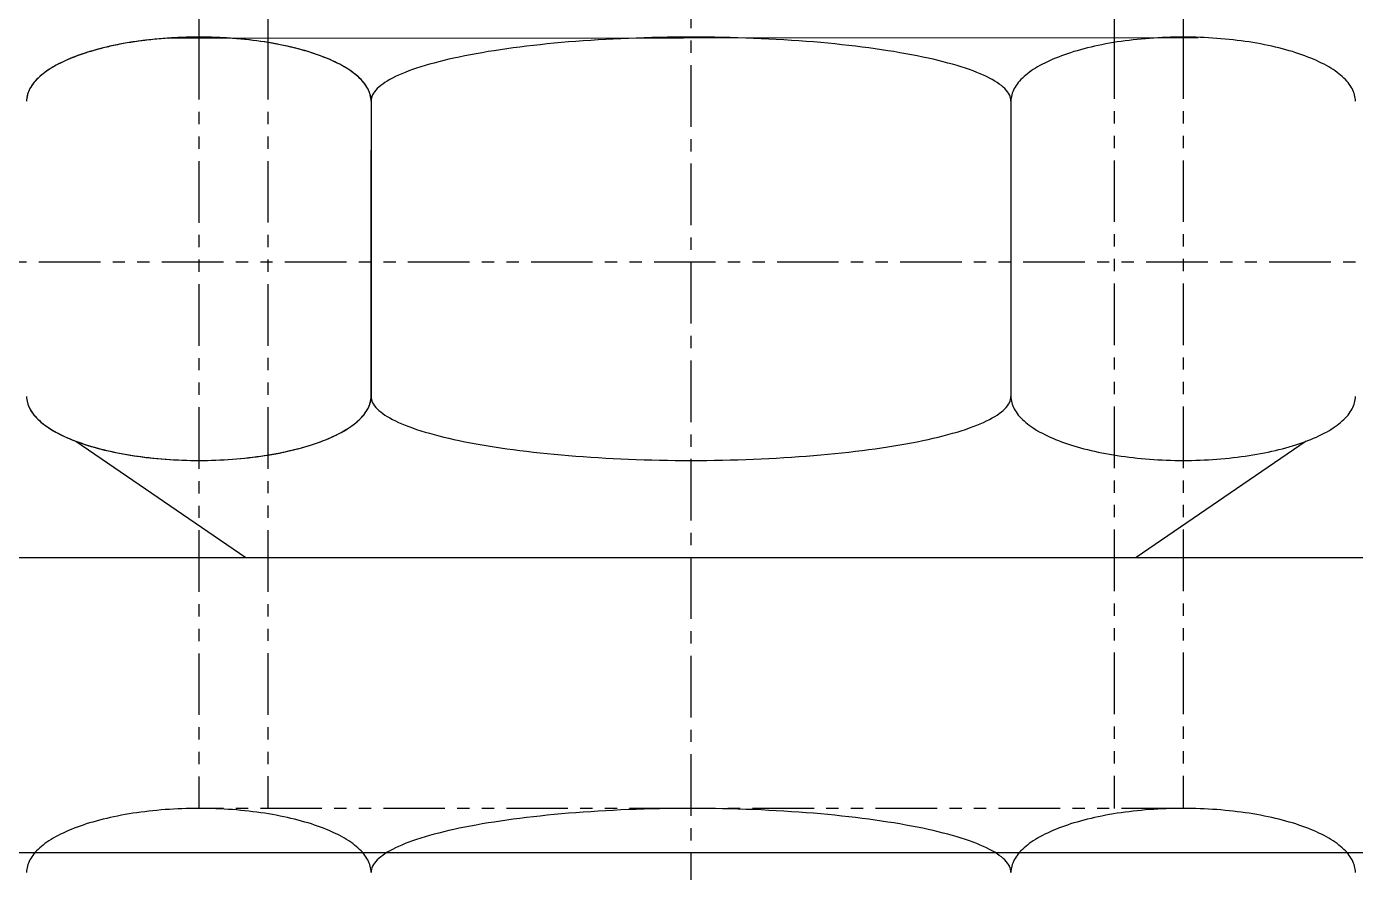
# Model space of a CAD drawing. Extents: x 1 to 232, y 0 to 329.
# Drawn here: x 93.42 to 120.42, y 37.82 to 55.01 of the extents above; entities that cross this region are included whole.
import ezdxf

# ---------------------------------------------------------------- set-up
doc = ezdxf.new("R2010")
doc.units = 0
doc.linetypes.add('CENTER', pattern=[2, 1.25, -0.25, 0.25, -0.25])
doc.linetypes.add('PHANTOM', pattern=[2.5, 1.25, -0.25, 0.25, -0.25, 0.25, -0.25])
doc.layers.get('0').update_dxf_attribs({"linetype": 'CONTINUOUS'})
doc.layers.add('CENTER', color=1, linetype='CENTER')

msp = doc.modelspace()

# ---------------------------------------------------------------- linework, layer by layer
at = {"color": 7, "linetype": 'CONTINUOUS'}
for p, q in [((96.917, 71.622), (96.917, 54.773)), ((116.917, 71.622), (116.917, 54.787)), ((96.31, 54.773), (117.223, 54.788)), ((100.417, 53.493), (100.417, 51.993)), ((113.417, 53.493), (113.417, 47.493)), ((100.417, 52.493), (100.417, 47.493)), ((100.417, 47.493), (100.417, 52.493)), ((113.417, 52.493), (113.417, 47.493)), ((94.417, 46.583), (97.875, 44.222)), ((119.417, 46.583), (115.96, 44.222)), ((76.917, 44.222), (136.917, 44.222)), ((76.917, 44.222), (136.917, 44.222)), ((136.917, 38.222), (76.917, 38.222)), ((136.917, 38.222), (76.917, 38.222)), ((136.917, 38.222), (76.917, 38.222))]:
    msp.add_line(p, q, dxfattribs=at)
at = {"color": 3, "linetype": 'CONTINUOUS'}
for p, q in [((98.317, 71.622), (98.317, 54.774)), ((115.517, 71.622), (115.517, 54.787))]:
    msp.add_line(p, q, dxfattribs=at)
at = {"color": 3, "linetype": 'PHANTOM'}
for p, q in [((96.917, 54.773), (96.917, 39.122)), ((98.317, 54.774), (98.317, 39.122)), ((115.517, 54.787), (115.517, 39.122)), ((116.917, 54.787), (116.917, 39.122)), ((134.917, 50.222), (78.917, 50.222)), ((116.917, 39.122), (96.917, 39.122))]:
    msp.add_line(p, q, dxfattribs=at)
at = {"color": 7, "linetype": 'CONTINUOUS'}
for points in [[(100.417, 53.493, 0), (100.416, 53.525, 0), (100.413, 53.556, 0), (100.408, 53.588, 0), (100.401, 53.62, 0), (100.391, 53.652, 0), (100.38, 53.683, 0), (100.366, 53.715, 0), (100.35, 53.746, 0), (100.332, 53.778, 0), (100.313, 53.809, 0), (100.291, 53.839, 0), (100.267, 53.87, 0), (100.241, 53.9, 0), (100.213, 53.931, 0), (100.183, 53.961, 0), (100.151, 53.99, 0), (100.117, 54.02, 0), (100.081, 54.048, 0), (100.044, 54.077, 0), (100.004, 54.105, 0), (99.963, 54.133, 0), (99.92, 54.161, 0), (99.874, 54.188, 0), (99.828, 54.215, 0), (99.779, 54.241, 0), (99.729, 54.267, 0), (99.677, 54.292, 0), (99.623, 54.317, 0), (99.568, 54.342, 0), (99.511, 54.366, 0), (99.452, 54.389, 0), (99.392, 54.412, 0), (99.331, 54.434, 0), (99.268, 54.456, 0), (99.204, 54.477, 0), (99.138, 54.498, 0), (99.071, 54.517, 0), (99.002, 54.537, 0), (98.933, 54.556, 0), (98.862, 54.574, 0), (98.79, 54.591, 0), (98.717, 54.608, 0), (98.643, 54.624, 0), (98.567, 54.639, 0), (98.491, 54.654, 0), (98.414, 54.668, 0), (98.336, 54.681, 0), (98.257, 54.694, 0), (98.177, 54.706, 0), (98.097, 54.717, 0), (98.015, 54.727, 0), (97.933, 54.737, 0), (97.851, 54.746, 0), (97.768, 54.754, 0), (97.684, 54.761, 0), (97.6, 54.768, 0), (97.516, 54.773, 0), (97.431, 54.779, 0), (97.346, 54.783, 0), (97.26, 54.786, 0), (97.175, 54.789, 0), (97.089, 54.791, 0), (97.003, 54.792, 0), (96.918, 54.793, 0), (96.832, 54.792, 0), (96.746, 54.791, 0), (96.66, 54.789, 0), (96.574, 54.786, 0), (96.489, 54.783, 0), (96.404, 54.779, 0), (96.319, 54.773, 0), (96.235, 54.768, 0), (96.151, 54.761, 0), (96.067, 54.754, 0), (95.984, 54.746, 0), (95.901, 54.737, 0), (95.82, 54.727, 0), (95.738, 54.717, 0), (95.658, 54.706, 0), (95.578, 54.694, 0), (95.499, 54.681, 0), (95.421, 54.668, 0), (95.344, 54.654, 0), (95.268, 54.639, 0), (95.192, 54.624, 0), (95.118, 54.608, 0), (95.045, 54.591, 0), (94.973, 54.574, 0), (94.902, 54.556, 0), (94.832, 54.537, 0), (94.764, 54.517, 0), (94.697, 54.498, 0), (94.631, 54.477, 0), (94.567, 54.456, 0), (94.504, 54.434, 0), (94.443, 54.412, 0), (94.383, 54.389, 0), (94.324, 54.366, 0), (94.267, 54.342, 0), (94.212, 54.317, 0), (94.158, 54.292, 0), (94.106, 54.267, 0), (94.056, 54.241, 0), (94.007, 54.215, 0), (93.96, 54.188, 0), (93.915, 54.161, 0), (93.872, 54.133, 0), (93.831, 54.105, 0), (93.791, 54.077, 0), (93.754, 54.048, 0), (93.718, 54.02, 0), (93.684, 53.99, 0), (93.652, 53.961, 0), (93.622, 53.931, 0), (93.594, 53.9, 0), (93.568, 53.87, 0), (93.544, 53.839, 0), (93.522, 53.809, 0), (93.502, 53.778, 0), (93.485, 53.746, 0), (93.469, 53.715, 0), (93.455, 53.683, 0), (93.444, 53.652, 0), (93.434, 53.62, 0), (93.427, 53.588, 0), (93.422, 53.556, 0), (93.418, 53.525, 0), (93.418, 53.493, 0)], [(96.918, 54.793, 0), (96.874, 54.793, 0), (96.832, 54.792, 0), (96.789, 54.792, 0), (96.746, 54.791, 0), (96.703, 54.79, 0), (96.66, 54.789, 0), (96.617, 54.788, 0), (96.574, 54.786, 0), (96.532, 54.785, 0), (96.489, 54.783, 0), (96.446, 54.781, 0), (96.404, 54.779, 0), (96.362, 54.776, 0), (96.319, 54.773, 0), (96.277, 54.771, 0), (96.235, 54.768, 0), (96.193, 54.764, 0), (96.151, 54.761, 0), (96.109, 54.758, 0), (96.067, 54.754, 0), (96.025, 54.75, 0), (95.984, 54.746, 0), (95.943, 54.741, 0), (95.901, 54.737, 0), (95.86, 54.732, 0), (95.82, 54.727, 0), (95.779, 54.722, 0), (95.738, 54.717, 0), (95.698, 54.711, 0), (95.658, 54.706, 0), (95.618, 54.7, 0), (95.578, 54.694, 0), (95.539, 54.688, 0), (95.499, 54.681, 0), (95.46, 54.675, 0), (95.421, 54.668, 0), (95.382, 54.661, 0), (95.344, 54.654, 0), (95.306, 54.647, 0), (95.268, 54.639, 0), (95.23, 54.632, 0), (95.192, 54.624, 0), (95.155, 54.616, 0), (95.118, 54.608, 0), (95.081, 54.599, 0), (95.045, 54.591, 0), (95.009, 54.582, 0), (94.973, 54.574, 0), (94.937, 54.565, 0), (94.902, 54.556, 0), (94.867, 54.546, 0), (94.832, 54.537, 0), (94.798, 54.527, 0), (94.764, 54.517, 0), (94.731, 54.508, 0), (94.697, 54.498, 0), (94.664, 54.487, 0), (94.631, 54.477, 0), (94.599, 54.467, 0), (94.567, 54.456, 0), (94.535, 54.445, 0), (94.504, 54.434, 0), (94.473, 54.423, 0), (94.443, 54.412, 0), (94.412, 54.401, 0), (94.383, 54.389, 0), (94.353, 54.377, 0), (94.324, 54.366, 0), (94.296, 54.354, 0), (94.267, 54.342, 0), (94.239, 54.33, 0), (94.212, 54.317, 0), (94.185, 54.305, 0), (94.158, 54.292, 0), (94.132, 54.28, 0), (94.106, 54.267, 0), (94.081, 54.254, 0), (94.056, 54.241, 0), (94.031, 54.228, 0), (94.007, 54.215, 0), (93.984, 54.202, 0), (93.96, 54.188, 0), (93.938, 54.175, 0), (93.915, 54.161, 0), (93.894, 54.147, 0), (93.872, 54.133, 0), (93.851, 54.12, 0), (93.831, 54.105, 0), (93.811, 54.091, 0), (93.791, 54.077, 0), (93.772, 54.063, 0), (93.754, 54.048, 0), (93.735, 54.034, 0), (93.718, 54.02, 0), (93.701, 54.005, 0), (93.684, 53.99, 0), (93.668, 53.975, 0), (93.652, 53.961, 0), (93.637, 53.946, 0), (93.622, 53.931, 0), (93.608, 53.916, 0), (93.594, 53.9, 0), (93.581, 53.885, 0), (93.568, 53.87, 0), (93.556, 53.855, 0), (93.544, 53.839, 0), (93.533, 53.824, 0), (93.522, 53.809, 0), (93.512, 53.793, 0), (93.502, 53.778, 0), (93.493, 53.762, 0), (93.485, 53.746, 0), (93.477, 53.731, 0), (93.469, 53.715, 0), (93.462, 53.699, 0), (93.455, 53.683, 0), (93.449, 53.668, 0), (93.444, 53.652, 0), (93.439, 53.636, 0), (93.434, 53.62, 0), (93.43, 53.604, 0), (93.427, 53.588, 0), (93.424, 53.572, 0), (93.422, 53.556, 0), (93.42, 53.541, 0), (93.418, 53.525, 0), (93.418, 53.509, 0), (93.418, 53.493, 0)], [(100.417, 53.493, 0), (100.417, 53.522, 0), (100.414, 53.552, 0), (100.409, 53.581, 0), (100.403, 53.611, 0), (100.395, 53.64, 0), (100.385, 53.669, 0), (100.373, 53.699, 0), (100.36, 53.728, 0), (100.345, 53.757, 0), (100.327, 53.785, 0), (100.309, 53.814, 0), (100.288, 53.843, 0), (100.266, 53.871, 0), (100.242, 53.899, 0), (100.216, 53.927, 0), (100.189, 53.955, 0), (100.16, 53.983, 0), (100.129, 54.01, 0), (100.096, 54.037, 0), (100.062, 54.063, 0), (100.026, 54.09, 0), (99.989, 54.116, 0), (99.95, 54.142, 0), (99.91, 54.167, 0), (99.868, 54.192, 0), (99.824, 54.217, 0), (99.779, 54.241, 0), (99.733, 54.265, 0), (99.685, 54.289, 0), (99.635, 54.312, 0), (99.584, 54.335, 0), (99.532, 54.357, 0), (99.479, 54.379, 0), (99.424, 54.4, 0), (99.368, 54.421, 0), (99.31, 54.441, 0), (99.251, 54.461, 0), (99.192, 54.481, 0), (99.131, 54.5, 0), (99.068, 54.518, 0), (99.005, 54.536, 0), (98.941, 54.553, 0), (98.875, 54.57, 0), (98.809, 54.587, 0), (98.742, 54.602, 0), (98.673, 54.617, 0), (98.604, 54.632, 0), (98.534, 54.646, 0), (98.463, 54.659, 0), (98.391, 54.672, 0), (98.319, 54.684, 0), (98.245, 54.696, 0), (98.171, 54.706, 0), (98.097, 54.717, 0), (98.022, 54.726, 0), (97.946, 54.735, 0), (97.87, 54.744, 0), (97.793, 54.751, 0), (97.716, 54.758, 0), (97.638, 54.765, 0), (97.56, 54.771, 0), (97.482, 54.776, 0), (97.403, 54.78, 0), (97.324, 54.784, 0), (97.245, 54.787, 0), (97.166, 54.789, 0), (97.086, 54.791, 0), (97.007, 54.792, 0), (96.927, 54.793, 0), (96.848, 54.792, 0), (96.768, 54.791, 0), (96.689, 54.79, 0), (96.61, 54.788, 0), (96.531, 54.785, 0), (96.452, 54.781, 0), (96.373, 54.777, 0), (96.295, 54.772, 0), (96.216, 54.766, 0), (96.139, 54.76, 0), (96.061, 54.753, 0), (95.984, 54.746, 0), (95.908, 54.737, 0), (95.832, 54.729, 0), (95.757, 54.719, 0), (95.682, 54.709, 0), (95.608, 54.698, 0), (95.535, 54.687, 0), (95.462, 54.675, 0), (95.39, 54.662, 0), (95.319, 54.649, 0), (95.248, 54.635, 0), (95.179, 54.621, 0), (95.11, 54.606, 0), (95.043, 54.59, 0), (94.976, 54.574, 0), (94.91, 54.558, 0), (94.846, 54.541, 0), (94.782, 54.523, 0), (94.72, 54.504, 0), (94.658, 54.486, 0), (94.598, 54.466, 0), (94.539, 54.447, 0), (94.481, 54.426, 0), (94.425, 54.405, 0), (94.37, 54.384, 0), (94.316, 54.362, 0), (94.263, 54.34, 0), (94.212, 54.318, 0), (94.163, 54.294, 0), (94.114, 54.271, 0), (94.067, 54.247, 0), (94.022, 54.223, 0), (93.978, 54.198, 0), (93.936, 54.173, 0), (93.895, 54.148, 0), (93.855, 54.122, 0), (93.818, 54.096, 0), (93.781, 54.07, 0), (93.747, 54.043, 0), (93.714, 54.017, 0), (93.683, 53.989, 0), (93.653, 53.962, 0), (93.626, 53.934, 0), (93.599, 53.906, 0), (93.575, 53.878, 0), (93.552, 53.85, 0), (93.531, 53.821, 0), (93.512, 53.793, 0)], [(113.417, 53.493, 0), (113.416, 53.525, 0), (113.41, 53.556, 0), (113.4, 53.588, 0), (113.386, 53.62, 0), (113.369, 53.652, 0), (113.347, 53.683, 0), (113.322, 53.715, 0), (113.293, 53.746, 0), (113.26, 53.778, 0), (113.223, 53.809, 0), (113.182, 53.839, 0), (113.138, 53.87, 0), (113.089, 53.9, 0), (113.037, 53.931, 0), (112.982, 53.961, 0), (112.923, 53.99, 0), (112.86, 54.02, 0), (112.793, 54.048, 0), (112.723, 54.077, 0), (112.65, 54.105, 0), (112.573, 54.133, 0), (112.493, 54.161, 0), (112.409, 54.188, 0), (112.322, 54.215, 0), (112.232, 54.241, 0), (112.138, 54.267, 0), (112.042, 54.292, 0), (111.942, 54.317, 0), (111.839, 54.342, 0), (111.734, 54.366, 0), (111.625, 54.389, 0), (111.514, 54.412, 0), (111.399, 54.434, 0), (111.283, 54.456, 0), (111.163, 54.477, 0), (111.041, 54.498, 0), (110.916, 54.517, 0), (110.79, 54.537, 0), (110.66, 54.556, 0), (110.529, 54.574, 0), (110.395, 54.591, 0), (110.259, 54.608, 0), (110.121, 54.624, 0), (109.982, 54.639, 0), (109.84, 54.654, 0), (109.697, 54.668, 0), (109.552, 54.681, 0), (109.405, 54.694, 0), (109.257, 54.706, 0), (109.107, 54.717, 0), (108.956, 54.727, 0), (108.804, 54.737, 0), (108.651, 54.746, 0), (108.497, 54.754, 0), (108.342, 54.761, 0), (108.186, 54.768, 0), (108.029, 54.773, 0), (107.871, 54.779, 0), (107.713, 54.783, 0), (107.555, 54.786, 0), (107.396, 54.789, 0), (107.236, 54.791, 0), (107.077, 54.792, 0), (106.917, 54.793, 0), (106.758, 54.792, 0), (106.599, 54.791, 0), (106.439, 54.789, 0), (106.28, 54.786, 0), (106.122, 54.783, 0), (105.964, 54.779, 0), (105.806, 54.773, 0), (105.649, 54.768, 0), (105.493, 54.761, 0), (105.338, 54.754, 0), (105.184, 54.746, 0), (105.031, 54.737, 0), (104.879, 54.727, 0), (104.728, 54.717, 0), (104.578, 54.706, 0), (104.43, 54.694, 0), (104.283, 54.681, 0), (104.138, 54.668, 0), (103.995, 54.654, 0), (103.853, 54.639, 0), (103.714, 54.624, 0), (103.576, 54.608, 0), (103.44, 54.591, 0), (103.306, 54.574, 0), (103.175, 54.556, 0), (103.045, 54.537, 0), (102.918, 54.517, 0), (102.794, 54.498, 0), (102.672, 54.477, 0), (102.552, 54.456, 0), (102.435, 54.434, 0), (102.321, 54.412, 0), (102.21, 54.389, 0), (102.101, 54.366, 0), (101.996, 54.342, 0), (101.893, 54.317, 0), (101.793, 54.292, 0), (101.697, 54.267, 0), (101.603, 54.241, 0), (101.513, 54.215, 0), (101.426, 54.188, 0), (101.342, 54.161, 0), (101.262, 54.133, 0), (101.185, 54.105, 0), (101.112, 54.077, 0), (101.042, 54.048, 0), (100.975, 54.02, 0), (100.912, 53.99, 0), (100.853, 53.961, 0), (100.797, 53.931, 0), (100.746, 53.9, 0), (100.697, 53.87, 0), (100.653, 53.839, 0), (100.612, 53.809, 0), (100.575, 53.778, 0), (100.542, 53.746, 0), (100.513, 53.715, 0), (100.488, 53.683, 0), (100.466, 53.652, 0), (100.449, 53.62, 0), (100.435, 53.588, 0), (100.425, 53.556, 0), (100.419, 53.525, 0), (100.417, 53.493, 0)], [(113.417, 53.493, 0), (113.416, 53.525, 0), (113.41, 53.556, 0), (113.4, 53.588, 0), (113.386, 53.62, 0), (113.369, 53.652, 0), (113.347, 53.683, 0), (113.322, 53.715, 0), (113.293, 53.746, 0), (113.26, 53.778, 0), (113.223, 53.809, 0), (113.182, 53.839, 0), (113.138, 53.87, 0), (113.089, 53.9, 0), (113.037, 53.931, 0), (112.982, 53.961, 0), (112.923, 53.99, 0), (112.86, 54.02, 0), (112.793, 54.048, 0), (112.723, 54.077, 0), (112.65, 54.105, 0), (112.573, 54.133, 0), (112.493, 54.161, 0), (112.409, 54.188, 0), (112.322, 54.215, 0), (112.232, 54.241, 0), (112.138, 54.267, 0), (112.042, 54.292, 0), (111.942, 54.317, 0), (111.839, 54.342, 0), (111.734, 54.366, 0), (111.625, 54.389, 0), (111.514, 54.412, 0), (111.399, 54.434, 0), (111.283, 54.456, 0), (111.163, 54.477, 0), (111.041, 54.498, 0), (110.916, 54.517, 0), (110.79, 54.537, 0), (110.66, 54.556, 0), (110.529, 54.574, 0), (110.395, 54.591, 0), (110.259, 54.608, 0), (110.121, 54.624, 0), (109.982, 54.639, 0), (109.84, 54.654, 0), (109.697, 54.668, 0), (109.552, 54.681, 0), (109.405, 54.694, 0), (109.257, 54.706, 0), (109.107, 54.717, 0), (108.956, 54.727, 0), (108.804, 54.737, 0), (108.651, 54.746, 0), (108.497, 54.754, 0), (108.342, 54.761, 0), (108.186, 54.768, 0), (108.029, 54.773, 0), (107.871, 54.779, 0), (107.713, 54.783, 0), (107.555, 54.786, 0), (107.396, 54.789, 0), (107.236, 54.791, 0), (107.077, 54.792, 0), (106.917, 54.793, 0), (106.758, 54.792, 0), (106.599, 54.791, 0), (106.439, 54.789, 0), (106.28, 54.786, 0), (106.122, 54.783, 0), (105.964, 54.779, 0), (105.806, 54.773, 0), (105.649, 54.768, 0), (105.493, 54.761, 0), (105.338, 54.754, 0), (105.184, 54.746, 0), (105.031, 54.737, 0), (104.879, 54.727, 0), (104.728, 54.717, 0), (104.578, 54.706, 0), (104.43, 54.694, 0), (104.283, 54.681, 0), (104.138, 54.668, 0), (103.995, 54.654, 0), (103.853, 54.639, 0), (103.714, 54.624, 0), (103.576, 54.608, 0), (103.44, 54.591, 0), (103.306, 54.574, 0), (103.175, 54.556, 0), (103.045, 54.537, 0), (102.918, 54.517, 0), (102.794, 54.498, 0), (102.672, 54.477, 0), (102.552, 54.456, 0), (102.435, 54.434, 0), (102.321, 54.412, 0), (102.21, 54.389, 0), (102.101, 54.366, 0), (101.996, 54.342, 0), (101.893, 54.317, 0), (101.793, 54.292, 0), (101.697, 54.267, 0), (101.603, 54.241, 0), (101.513, 54.215, 0), (101.426, 54.188, 0), (101.342, 54.161, 0), (101.262, 54.133, 0), (101.185, 54.105, 0), (101.112, 54.077, 0), (101.042, 54.048, 0), (100.975, 54.02, 0), (100.912, 53.99, 0), (100.853, 53.961, 0), (100.797, 53.931, 0), (100.746, 53.9, 0), (100.697, 53.87, 0), (100.653, 53.839, 0), (100.612, 53.809, 0), (100.575, 53.778, 0), (100.542, 53.746, 0), (100.513, 53.715, 0), (100.488, 53.683, 0), (100.466, 53.652, 0), (100.449, 53.62, 0), (100.435, 53.588, 0), (100.425, 53.556, 0), (100.419, 53.525, 0), (100.417, 53.493, 0)], [(120.417, 53.493, 0), (120.416, 53.525, 0), (120.413, 53.556, 0), (120.408, 53.588, 0), (120.401, 53.62, 0), (120.391, 53.652, 0), (120.38, 53.683, 0), (120.366, 53.715, 0), (120.35, 53.746, 0), (120.332, 53.778, 0), (120.313, 53.809, 0), (120.291, 53.839, 0), (120.267, 53.87, 0), (120.241, 53.9, 0), (120.213, 53.931, 0), (120.183, 53.961, 0), (120.151, 53.99, 0), (120.117, 54.02, 0), (120.081, 54.048, 0), (120.044, 54.077, 0), (120.004, 54.105, 0), (119.963, 54.133, 0), (119.92, 54.161, 0), (119.874, 54.188, 0), (119.828, 54.215, 0), (119.779, 54.241, 0), (119.729, 54.267, 0), (119.677, 54.292, 0), (119.623, 54.317, 0), (119.568, 54.342, 0), (119.511, 54.366, 0), (119.452, 54.389, 0), (119.392, 54.412, 0), (119.331, 54.434, 0), (119.268, 54.456, 0), (119.204, 54.477, 0), (119.138, 54.498, 0), (119.071, 54.517, 0), (119.002, 54.537, 0), (118.933, 54.556, 0), (118.862, 54.574, 0), (118.79, 54.591, 0), (118.717, 54.608, 0), (118.643, 54.624, 0), (118.567, 54.639, 0), (118.491, 54.654, 0), (118.414, 54.668, 0), (118.336, 54.681, 0), (118.257, 54.694, 0), (118.177, 54.706, 0), (118.097, 54.717, 0), (118.015, 54.727, 0), (117.933, 54.737, 0), (117.851, 54.746, 0), (117.768, 54.754, 0), (117.684, 54.761, 0), (117.6, 54.768, 0), (117.516, 54.773, 0), (117.431, 54.779, 0), (117.346, 54.783, 0), (117.261, 54.786, 0), (117.175, 54.789, 0), (117.089, 54.791, 0), (117.003, 54.792, 0), (116.917, 54.793, 0), (116.832, 54.792, 0), (116.746, 54.791, 0), (116.66, 54.789, 0), (116.574, 54.786, 0), (116.489, 54.783, 0), (116.404, 54.779, 0), (116.319, 54.773, 0), (116.235, 54.768, 0), (116.151, 54.761, 0), (116.067, 54.754, 0), (115.984, 54.746, 0), (115.901, 54.737, 0), (115.82, 54.727, 0), (115.738, 54.717, 0), (115.658, 54.706, 0), (115.578, 54.694, 0), (115.499, 54.681, 0), (115.421, 54.668, 0), (115.344, 54.654, 0), (115.268, 54.639, 0), (115.192, 54.624, 0), (115.118, 54.608, 0), (115.045, 54.591, 0), (114.973, 54.574, 0), (114.902, 54.556, 0), (114.833, 54.537, 0), (114.764, 54.517, 0), (114.697, 54.498, 0), (114.631, 54.477, 0), (114.567, 54.456, 0), (114.504, 54.434, 0), (114.443, 54.412, 0), (114.383, 54.389, 0), (114.324, 54.366, 0), (114.267, 54.342, 0), (114.212, 54.317, 0), (114.158, 54.292, 0), (114.106, 54.267, 0), (114.056, 54.241, 0), (114.007, 54.215, 0), (113.96, 54.188, 0), (113.915, 54.161, 0), (113.872, 54.133, 0), (113.831, 54.105, 0), (113.791, 54.077, 0), (113.753, 54.048, 0), (113.718, 54.02, 0), (113.684, 53.99, 0), (113.652, 53.961, 0), (113.622, 53.931, 0), (113.594, 53.9, 0), (113.568, 53.87, 0), (113.544, 53.839, 0), (113.522, 53.809, 0), (113.503, 53.778, 0), (113.485, 53.746, 0), (113.469, 53.715, 0), (113.455, 53.683, 0), (113.444, 53.652, 0), (113.434, 53.62, 0), (113.427, 53.588, 0), (113.422, 53.556, 0), (113.419, 53.525, 0), (113.417, 53.493, 0)], [(120.417, 53.493, 0), (120.416, 53.525, 0), (120.413, 53.556, 0), (120.408, 53.588, 0), (120.401, 53.62, 0), (120.391, 53.652, 0), (120.38, 53.683, 0), (120.366, 53.715, 0), (120.35, 53.746, 0), (120.332, 53.778, 0), (120.313, 53.809, 0), (120.291, 53.839, 0), (120.267, 53.87, 0), (120.241, 53.9, 0), (120.213, 53.931, 0), (120.183, 53.961, 0), (120.151, 53.99, 0), (120.117, 54.02, 0), (120.081, 54.048, 0), (120.044, 54.077, 0), (120.004, 54.105, 0), (119.963, 54.133, 0), (119.92, 54.161, 0), (119.874, 54.188, 0), (119.828, 54.215, 0), (119.779, 54.241, 0), (119.729, 54.267, 0), (119.677, 54.292, 0), (119.623, 54.317, 0), (119.568, 54.342, 0), (119.511, 54.366, 0), (119.452, 54.389, 0), (119.392, 54.412, 0), (119.331, 54.434, 0), (119.268, 54.456, 0), (119.204, 54.477, 0), (119.138, 54.498, 0), (119.071, 54.517, 0), (119.002, 54.537, 0), (118.933, 54.556, 0), (118.862, 54.574, 0), (118.79, 54.591, 0), (118.717, 54.608, 0), (118.643, 54.624, 0), (118.567, 54.639, 0), (118.491, 54.654, 0), (118.414, 54.668, 0), (118.336, 54.681, 0), (118.257, 54.694, 0), (118.177, 54.706, 0), (118.097, 54.717, 0), (118.015, 54.727, 0), (117.933, 54.737, 0), (117.851, 54.746, 0), (117.768, 54.754, 0), (117.684, 54.761, 0), (117.6, 54.768, 0), (117.516, 54.773, 0), (117.431, 54.779, 0), (117.346, 54.783, 0), (117.261, 54.786, 0), (117.175, 54.789, 0), (117.089, 54.791, 0), (117.003, 54.792, 0), (116.917, 54.793, 0), (116.832, 54.792, 0), (116.746, 54.791, 0), (116.66, 54.789, 0), (116.574, 54.786, 0), (116.489, 54.783, 0), (116.404, 54.779, 0), (116.319, 54.773, 0), (116.235, 54.768, 0), (116.151, 54.761, 0), (116.067, 54.754, 0), (115.984, 54.746, 0), (115.901, 54.737, 0), (115.82, 54.727, 0), (115.738, 54.717, 0), (115.658, 54.706, 0), (115.578, 54.694, 0), (115.499, 54.681, 0), (115.421, 54.668, 0), (115.344, 54.654, 0), (115.268, 54.639, 0), (115.192, 54.624, 0), (115.118, 54.608, 0), (115.045, 54.591, 0), (114.973, 54.574, 0), (114.902, 54.556, 0), (114.833, 54.537, 0), (114.764, 54.517, 0), (114.697, 54.498, 0), (114.631, 54.477, 0), (114.567, 54.456, 0), (114.504, 54.434, 0), (114.443, 54.412, 0), (114.383, 54.389, 0), (114.324, 54.366, 0), (114.267, 54.342, 0), (114.212, 54.317, 0), (114.158, 54.292, 0), (114.106, 54.267, 0), (114.056, 54.241, 0), (114.007, 54.215, 0), (113.96, 54.188, 0), (113.915, 54.161, 0), (113.872, 54.133, 0), (113.831, 54.105, 0), (113.791, 54.077, 0), (113.753, 54.048, 0), (113.718, 54.02, 0), (113.684, 53.99, 0), (113.652, 53.961, 0), (113.622, 53.931, 0), (113.594, 53.9, 0), (113.568, 53.87, 0), (113.544, 53.839, 0), (113.522, 53.809, 0), (113.503, 53.778, 0), (113.485, 53.746, 0), (113.469, 53.715, 0), (113.455, 53.683, 0), (113.444, 53.652, 0), (113.434, 53.62, 0), (113.427, 53.588, 0), (113.422, 53.556, 0), (113.419, 53.525, 0), (113.417, 53.493, 0)], [(93.418, 47.493, 0), (93.418, 47.461, 0), (93.422, 47.429, 0), (93.427, 47.397, 0), (93.434, 47.365, 0), (93.444, 47.334, 0), (93.455, 47.302, 0), (93.469, 47.27, 0), (93.485, 47.239, 0), (93.502, 47.208, 0), (93.522, 47.177, 0), (93.544, 47.146, 0), (93.568, 47.115, 0), (93.594, 47.085, 0), (93.622, 47.055, 0), (93.652, 47.025, 0), (93.684, 46.995, 0), (93.718, 46.966, 0), (93.754, 46.937, 0), (93.791, 46.908, 0), (93.831, 46.88, 0), (93.872, 46.852, 0), (93.915, 46.824, 0), (93.96, 46.797, 0), (94.007, 46.77, 0), (94.056, 46.744, 0), (94.106, 46.718, 0), (94.158, 46.693, 0), (94.212, 46.668, 0), (94.267, 46.644, 0), (94.324, 46.62, 0), (94.383, 46.596, 0), (94.443, 46.573, 0), (94.504, 46.551, 0), (94.567, 46.529, 0), (94.631, 46.508, 0), (94.697, 46.488, 0), (94.764, 46.468, 0), (94.832, 46.449, 0), (94.902, 46.43, 0), (94.973, 46.412, 0), (95.045, 46.394, 0), (95.118, 46.378, 0), (95.192, 46.361, 0), (95.268, 46.346, 0), (95.344, 46.331, 0), (95.421, 46.318, 0), (95.499, 46.304, 0), (95.578, 46.292, 0), (95.658, 46.28, 0), (95.738, 46.269, 0), (95.82, 46.258, 0), (95.901, 46.249, 0), (95.984, 46.24, 0), (96.067, 46.232, 0), (96.151, 46.224, 0), (96.235, 46.218, 0), (96.319, 46.212, 0), (96.404, 46.207, 0), (96.489, 46.202, 0), (96.574, 46.199, 0), (96.66, 46.196, 0), (96.746, 46.194, 0), (96.832, 46.193, 0), (96.918, 46.193, 0), (97.003, 46.193, 0), (97.089, 46.194, 0), (97.175, 46.196, 0), (97.26, 46.199, 0), (97.346, 46.202, 0), (97.431, 46.207, 0), (97.516, 46.212, 0), (97.6, 46.218, 0), (97.684, 46.224, 0), (97.768, 46.232, 0), (97.851, 46.24, 0), (97.933, 46.249, 0), (98.015, 46.258, 0), (98.097, 46.269, 0), (98.177, 46.28, 0), (98.257, 46.292, 0), (98.336, 46.304, 0), (98.414, 46.318, 0), (98.491, 46.331, 0), (98.567, 46.346, 0), (98.643, 46.361, 0), (98.717, 46.378, 0), (98.79, 46.394, 0), (98.862, 46.412, 0), (98.933, 46.43, 0), (99.002, 46.449, 0), (99.071, 46.468, 0), (99.138, 46.488, 0), (99.204, 46.508, 0), (99.268, 46.529, 0), (99.331, 46.551, 0), (99.392, 46.573, 0), (99.452, 46.596, 0), (99.511, 46.62, 0), (99.568, 46.644, 0), (99.623, 46.668, 0), (99.677, 46.693, 0), (99.729, 46.718, 0), (99.779, 46.744, 0), (99.828, 46.77, 0), (99.874, 46.797, 0), (99.92, 46.824, 0), (99.963, 46.852, 0), (100.004, 46.88, 0), (100.044, 46.908, 0), (100.081, 46.937, 0), (100.117, 46.966, 0), (100.151, 46.995, 0), (100.183, 47.025, 0), (100.213, 47.055, 0), (100.241, 47.085, 0), (100.267, 47.115, 0), (100.291, 47.146, 0), (100.313, 47.177, 0), (100.332, 47.208, 0), (100.35, 47.239, 0), (100.366, 47.27, 0), (100.38, 47.302, 0), (100.391, 47.334, 0), (100.401, 47.365, 0), (100.408, 47.397, 0), (100.413, 47.429, 0), (100.416, 47.461, 0), (100.417, 47.493, 0)], [(93.418, 47.493, 0), (93.418, 47.461, 0), (93.422, 47.43, 0), (93.427, 47.398, 0), (93.434, 47.367, 0), (93.443, 47.336, 0), (93.454, 47.304, 0), (93.468, 47.273, 0), (93.483, 47.242, 0), (93.5, 47.212, 0), (93.519, 47.181, 0), (93.541, 47.151, 0), (93.564, 47.12, 0), (93.589, 47.09, 0), (93.617, 47.06, 0), (93.646, 47.031, 0), (93.677, 47.002, 0), (93.71, 46.973, 0), (93.744, 46.944, 0), (93.781, 46.916, 0), (93.82, 46.888, 0), (93.86, 46.86, 0), (93.902, 46.833, 0), (93.946, 46.806, 0), (93.992, 46.779, 0), (94.039, 46.753, 0), (94.088, 46.727, 0), (94.139, 46.702, 0), (94.191, 46.678, 0), (94.245, 46.653, 0), (94.3, 46.63, 0), (94.357, 46.606, 0), (94.416, 46.584, 0), (94.476, 46.561, 0), (94.537, 46.54, 0), (94.6, 46.519, 0), (94.664, 46.498, 0), (94.73, 46.478, 0), (94.796, 46.459, 0), (94.864, 46.44, 0), (94.934, 46.422, 0), (95.004, 46.404, 0), (95.075, 46.387, 0), (95.148, 46.371, 0), (95.222, 46.355, 0), (95.296, 46.34, 0), (95.372, 46.326, 0), (95.448, 46.313, 0), (95.525, 46.3, 0), (95.604, 46.288, 0), (95.683, 46.276, 0), (95.762, 46.266, 0), (95.842, 46.255, 0), (95.923, 46.246, 0), (96.005, 46.238, 0), (96.087, 46.23, 0), (96.169, 46.223, 0), (96.252, 46.216, 0), (96.336, 46.211, 0), (96.419, 46.206, 0), (96.503, 46.202, 0), (96.588, 46.198, 0), (96.672, 46.196, 0), (96.757, 46.194, 0), (96.841, 46.193, 0), (96.926, 46.193, 0), (97.011, 46.193, 0), (97.095, 46.194, 0), (97.18, 46.196, 0), (97.264, 46.199, 0), (97.349, 46.203, 0), (97.432, 46.207, 0), (97.516, 46.212, 0), (97.599, 46.218, 0), (97.682, 46.224, 0), (97.765, 46.231, 0), (97.847, 46.239, 0), (97.928, 46.248, 0), (98.009, 46.258, 0), (98.089, 46.268, 0), (98.168, 46.279, 0), (98.247, 46.29, 0), (98.325, 46.302, 0), (98.402, 46.315, 0), (98.479, 46.329, 0), (98.554, 46.343, 0), (98.628, 46.359, 0), (98.702, 46.374, 0), (98.774, 46.391, 0), (98.845, 46.408, 0), (98.915, 46.425, 0), (98.984, 46.444, 0), (99.052, 46.462, 0), (99.119, 46.482, 0), (99.184, 46.502, 0), (99.248, 46.523, 0), (99.31, 46.544, 0), (99.371, 46.566, 0), (99.431, 46.588, 0), (99.489, 46.611, 0), (99.546, 46.634, 0), (99.601, 46.658, 0), (99.655, 46.682, 0), (99.707, 46.707, 0), (99.757, 46.733, 0), (99.806, 46.758, 0), (99.853, 46.785, 0), (99.898, 46.811, 0), (99.942, 46.838, 0), (99.983, 46.865, 0), (100.023, 46.893, 0), (100.061, 46.921, 0), (100.098, 46.95, 0), (100.132, 46.979, 0), (100.165, 47.008, 0), (100.195, 47.037, 0), (100.224, 47.066, 0), (100.251, 47.096, 0), (100.276, 47.127, 0), (100.299, 47.157, 0), (100.32, 47.187, 0), (100.338, 47.218, 0), (100.355, 47.249, 0), (100.37, 47.28, 0), (100.383, 47.311, 0), (100.394, 47.342, 0), (100.403, 47.373, 0), (100.409, 47.405, 0), (100.414, 47.436, 0)], [(100.417, 47.493, 0), (100.419, 47.461, 0), (100.425, 47.429, 0), (100.435, 47.397, 0), (100.449, 47.365, 0), (100.466, 47.334, 0), (100.488, 47.302, 0), (100.513, 47.27, 0), (100.542, 47.239, 0), (100.575, 47.208, 0), (100.612, 47.177, 0), (100.653, 47.146, 0), (100.697, 47.115, 0), (100.746, 47.085, 0), (100.797, 47.055, 0), (100.853, 47.025, 0), (100.912, 46.995, 0), (100.975, 46.966, 0), (101.042, 46.937, 0), (101.112, 46.908, 0), (101.185, 46.88, 0), (101.262, 46.852, 0), (101.342, 46.824, 0), (101.426, 46.797, 0), (101.513, 46.77, 0), (101.603, 46.744, 0), (101.697, 46.718, 0), (101.793, 46.693, 0), (101.893, 46.668, 0), (101.996, 46.644, 0), (102.101, 46.62, 0), (102.21, 46.596, 0), (102.321, 46.573, 0), (102.435, 46.551, 0), (102.552, 46.529, 0), (102.672, 46.508, 0), (102.794, 46.488, 0), (102.918, 46.468, 0), (103.045, 46.449, 0), (103.175, 46.43, 0), (103.306, 46.412, 0), (103.44, 46.394, 0), (103.576, 46.378, 0), (103.714, 46.361, 0), (103.853, 46.346, 0), (103.995, 46.331, 0), (104.138, 46.318, 0), (104.283, 46.304, 0), (104.43, 46.292, 0), (104.578, 46.28, 0), (104.728, 46.269, 0), (104.879, 46.258, 0), (105.031, 46.249, 0), (105.184, 46.24, 0), (105.338, 46.232, 0), (105.493, 46.224, 0), (105.649, 46.218, 0), (105.806, 46.212, 0), (105.964, 46.207, 0), (106.122, 46.202, 0), (106.28, 46.199, 0), (106.439, 46.196, 0), (106.599, 46.194, 0), (106.758, 46.193, 0), (106.917, 46.193, 0), (107.077, 46.193, 0), (107.236, 46.194, 0), (107.396, 46.196, 0), (107.555, 46.199, 0), (107.713, 46.202, 0), (107.871, 46.207, 0), (108.029, 46.212, 0), (108.186, 46.218, 0), (108.342, 46.224, 0), (108.497, 46.232, 0), (108.651, 46.24, 0), (108.804, 46.249, 0), (108.956, 46.258, 0), (109.107, 46.269, 0), (109.257, 46.28, 0), (109.405, 46.292, 0), (109.552, 46.304, 0), (109.697, 46.318, 0), (109.84, 46.331, 0), (109.982, 46.346, 0), (110.121, 46.361, 0), (110.259, 46.378, 0), (110.395, 46.394, 0), (110.529, 46.412, 0), (110.66, 46.43, 0), (110.79, 46.449, 0), (110.916, 46.468, 0), (111.041, 46.488, 0), (111.163, 46.508, 0), (111.283, 46.529, 0), (111.399, 46.551, 0), (111.514, 46.573, 0), (111.625, 46.596, 0), (111.734, 46.62, 0), (111.839, 46.644, 0), (111.942, 46.668, 0), (112.042, 46.693, 0), (112.138, 46.718, 0), (112.232, 46.744, 0), (112.322, 46.77, 0), (112.409, 46.797, 0), (112.493, 46.824, 0), (112.573, 46.852, 0), (112.65, 46.88, 0), (112.723, 46.908, 0), (112.793, 46.937, 0), (112.86, 46.966, 0), (112.923, 46.995, 0), (112.982, 47.025, 0), (113.037, 47.055, 0), (113.089, 47.085, 0), (113.138, 47.115, 0), (113.182, 47.146, 0), (113.223, 47.177, 0), (113.26, 47.208, 0), (113.293, 47.239, 0), (113.322, 47.27, 0), (113.347, 47.302, 0), (113.369, 47.334, 0), (113.386, 47.365, 0), (113.4, 47.397, 0), (113.41, 47.429, 0), (113.416, 47.461, 0), (113.417, 47.493, 0)], [(100.417, 47.493, 0), (100.419, 47.461, 0), (100.425, 47.429, 0), (100.435, 47.397, 0), (100.449, 47.365, 0), (100.466, 47.334, 0), (100.488, 47.302, 0), (100.513, 47.27, 0), (100.542, 47.239, 0), (100.575, 47.208, 0), (100.612, 47.177, 0), (100.653, 47.146, 0), (100.697, 47.115, 0), (100.746, 47.085, 0), (100.797, 47.055, 0), (100.853, 47.025, 0), (100.912, 46.995, 0), (100.975, 46.966, 0), (101.042, 46.937, 0), (101.112, 46.908, 0), (101.185, 46.88, 0), (101.262, 46.852, 0), (101.342, 46.824, 0), (101.426, 46.797, 0), (101.513, 46.77, 0), (101.603, 46.744, 0), (101.697, 46.718, 0), (101.793, 46.693, 0), (101.893, 46.668, 0), (101.996, 46.644, 0), (102.101, 46.62, 0), (102.21, 46.596, 0), (102.321, 46.573, 0), (102.435, 46.551, 0), (102.552, 46.529, 0), (102.672, 46.508, 0), (102.794, 46.488, 0), (102.918, 46.468, 0), (103.045, 46.449, 0), (103.175, 46.43, 0), (103.306, 46.412, 0), (103.44, 46.394, 0), (103.576, 46.378, 0), (103.714, 46.361, 0), (103.853, 46.346, 0), (103.995, 46.331, 0), (104.138, 46.318, 0), (104.283, 46.304, 0), (104.43, 46.292, 0), (104.578, 46.28, 0), (104.728, 46.269, 0), (104.879, 46.258, 0), (105.031, 46.249, 0), (105.184, 46.24, 0), (105.338, 46.232, 0), (105.493, 46.224, 0), (105.649, 46.218, 0), (105.806, 46.212, 0), (105.964, 46.207, 0), (106.122, 46.202, 0), (106.28, 46.199, 0), (106.439, 46.196, 0), (106.599, 46.194, 0), (106.758, 46.193, 0), (106.917, 46.193, 0), (107.077, 46.193, 0), (107.236, 46.194, 0), (107.396, 46.196, 0), (107.555, 46.199, 0), (107.713, 46.202, 0), (107.871, 46.207, 0), (108.029, 46.212, 0), (108.186, 46.218, 0), (108.342, 46.224, 0), (108.497, 46.232, 0), (108.651, 46.24, 0), (108.804, 46.249, 0), (108.956, 46.258, 0), (109.107, 46.269, 0), (109.257, 46.28, 0), (109.405, 46.292, 0), (109.552, 46.304, 0), (109.697, 46.318, 0), (109.84, 46.331, 0), (109.982, 46.346, 0), (110.121, 46.361, 0), (110.259, 46.378, 0), (110.395, 46.394, 0), (110.529, 46.412, 0), (110.66, 46.43, 0), (110.79, 46.449, 0), (110.916, 46.468, 0), (111.041, 46.488, 0), (111.163, 46.508, 0), (111.283, 46.529, 0), (111.399, 46.551, 0), (111.514, 46.573, 0), (111.625, 46.596, 0), (111.734, 46.62, 0), (111.839, 46.644, 0), (111.942, 46.668, 0), (112.042, 46.693, 0), (112.138, 46.718, 0), (112.232, 46.744, 0), (112.322, 46.77, 0), (112.409, 46.797, 0), (112.493, 46.824, 0), (112.573, 46.852, 0), (112.65, 46.88, 0), (112.723, 46.908, 0), (112.793, 46.937, 0), (112.86, 46.966, 0), (112.923, 46.995, 0), (112.982, 47.025, 0), (113.037, 47.055, 0), (113.089, 47.085, 0), (113.138, 47.115, 0), (113.182, 47.146, 0), (113.223, 47.177, 0), (113.26, 47.208, 0), (113.293, 47.239, 0), (113.322, 47.27, 0), (113.347, 47.302, 0), (113.369, 47.334, 0), (113.386, 47.365, 0), (113.4, 47.397, 0), (113.41, 47.429, 0), (113.416, 47.461, 0), (113.417, 47.493, 0)], [(113.417, 47.493, 0), (113.419, 47.461, 0), (113.422, 47.429, 0), (113.427, 47.397, 0), (113.434, 47.365, 0), (113.444, 47.334, 0), (113.455, 47.302, 0), (113.469, 47.27, 0), (113.485, 47.239, 0), (113.503, 47.208, 0), (113.522, 47.177, 0), (113.544, 47.146, 0), (113.568, 47.115, 0), (113.594, 47.085, 0), (113.622, 47.055, 0), (113.652, 47.025, 0), (113.684, 46.995, 0), (113.718, 46.966, 0), (113.753, 46.937, 0), (113.791, 46.908, 0), (113.831, 46.88, 0), (113.872, 46.852, 0), (113.915, 46.824, 0), (113.96, 46.797, 0), (114.007, 46.77, 0), (114.056, 46.744, 0), (114.106, 46.718, 0), (114.158, 46.693, 0), (114.212, 46.668, 0), (114.267, 46.644, 0), (114.324, 46.62, 0), (114.383, 46.596, 0), (114.443, 46.573, 0), (114.504, 46.551, 0), (114.567, 46.529, 0), (114.631, 46.508, 0), (114.697, 46.488, 0), (114.764, 46.468, 0), (114.833, 46.449, 0), (114.902, 46.43, 0), (114.973, 46.412, 0), (115.045, 46.394, 0), (115.118, 46.378, 0), (115.192, 46.361, 0), (115.268, 46.346, 0), (115.344, 46.331, 0), (115.421, 46.318, 0), (115.499, 46.304, 0), (115.578, 46.292, 0), (115.658, 46.28, 0), (115.738, 46.269, 0), (115.82, 46.258, 0), (115.901, 46.249, 0), (115.984, 46.24, 0), (116.067, 46.232, 0), (116.151, 46.224, 0), (116.235, 46.218, 0), (116.319, 46.212, 0), (116.404, 46.207, 0), (116.489, 46.202, 0), (116.574, 46.199, 0), (116.66, 46.196, 0), (116.746, 46.194, 0), (116.832, 46.193, 0), (116.917, 46.193, 0), (117.003, 46.193, 0), (117.089, 46.194, 0), (117.175, 46.196, 0), (117.261, 46.199, 0), (117.346, 46.202, 0), (117.431, 46.207, 0), (117.516, 46.212, 0), (117.6, 46.218, 0), (117.684, 46.224, 0), (117.768, 46.232, 0), (117.851, 46.24, 0), (117.933, 46.249, 0), (118.015, 46.258, 0), (118.097, 46.269, 0), (118.177, 46.28, 0), (118.257, 46.292, 0), (118.336, 46.304, 0), (118.414, 46.318, 0), (118.491, 46.331, 0), (118.567, 46.346, 0), (118.643, 46.361, 0), (118.717, 46.378, 0), (118.79, 46.394, 0), (118.862, 46.412, 0), (118.933, 46.43, 0), (119.002, 46.449, 0), (119.071, 46.468, 0), (119.138, 46.488, 0), (119.204, 46.508, 0), (119.268, 46.529, 0), (119.331, 46.551, 0), (119.392, 46.573, 0), (119.452, 46.596, 0), (119.511, 46.62, 0), (119.568, 46.644, 0), (119.623, 46.668, 0), (119.677, 46.693, 0), (119.729, 46.718, 0), (119.779, 46.744, 0), (119.828, 46.77, 0), (119.874, 46.797, 0), (119.92, 46.824, 0), (119.963, 46.852, 0), (120.004, 46.88, 0), (120.044, 46.908, 0), (120.081, 46.937, 0), (120.117, 46.966, 0), (120.151, 46.995, 0), (120.183, 47.025, 0), (120.213, 47.055, 0), (120.241, 47.085, 0), (120.267, 47.115, 0), (120.291, 47.146, 0), (120.313, 47.177, 0), (120.332, 47.208, 0), (120.35, 47.239, 0), (120.366, 47.27, 0), (120.38, 47.302, 0), (120.391, 47.334, 0), (120.401, 47.365, 0), (120.408, 47.397, 0), (120.413, 47.429, 0), (120.416, 47.461, 0), (120.417, 47.493, 0)], [(113.417, 47.493, 0), (113.419, 47.461, 0), (113.422, 47.429, 0), (113.427, 47.397, 0), (113.434, 47.365, 0), (113.444, 47.334, 0), (113.455, 47.302, 0), (113.469, 47.27, 0), (113.485, 47.239, 0), (113.503, 47.208, 0), (113.522, 47.177, 0), (113.544, 47.146, 0), (113.568, 47.115, 0), (113.594, 47.085, 0), (113.622, 47.055, 0), (113.652, 47.025, 0), (113.684, 46.995, 0), (113.718, 46.966, 0), (113.753, 46.937, 0), (113.791, 46.908, 0), (113.831, 46.88, 0), (113.872, 46.852, 0), (113.915, 46.824, 0), (113.96, 46.797, 0), (114.007, 46.77, 0), (114.056, 46.744, 0), (114.106, 46.718, 0), (114.158, 46.693, 0), (114.212, 46.668, 0), (114.267, 46.644, 0), (114.324, 46.62, 0), (114.383, 46.596, 0), (114.443, 46.573, 0), (114.504, 46.551, 0), (114.567, 46.529, 0), (114.631, 46.508, 0), (114.697, 46.488, 0), (114.764, 46.468, 0), (114.833, 46.449, 0), (114.902, 46.43, 0), (114.973, 46.412, 0), (115.045, 46.394, 0), (115.118, 46.378, 0), (115.192, 46.361, 0), (115.268, 46.346, 0), (115.344, 46.331, 0), (115.421, 46.318, 0), (115.499, 46.304, 0), (115.578, 46.292, 0), (115.658, 46.28, 0), (115.738, 46.269, 0), (115.82, 46.258, 0), (115.901, 46.249, 0), (115.984, 46.24, 0), (116.067, 46.232, 0), (116.151, 46.224, 0), (116.235, 46.218, 0), (116.319, 46.212, 0), (116.404, 46.207, 0), (116.489, 46.202, 0), (116.574, 46.199, 0), (116.66, 46.196, 0), (116.746, 46.194, 0), (116.832, 46.193, 0), (116.917, 46.193, 0), (117.003, 46.193, 0), (117.089, 46.194, 0), (117.175, 46.196, 0), (117.261, 46.199, 0), (117.346, 46.202, 0), (117.431, 46.207, 0), (117.516, 46.212, 0), (117.6, 46.218, 0), (117.684, 46.224, 0), (117.768, 46.232, 0), (117.851, 46.24, 0), (117.933, 46.249, 0), (118.015, 46.258, 0), (118.097, 46.269, 0), (118.177, 46.28, 0), (118.257, 46.292, 0), (118.336, 46.304, 0), (118.414, 46.318, 0), (118.491, 46.331, 0), (118.567, 46.346, 0), (118.643, 46.361, 0), (118.717, 46.378, 0), (118.79, 46.394, 0), (118.862, 46.412, 0), (118.933, 46.43, 0), (119.002, 46.449, 0), (119.071, 46.468, 0), (119.138, 46.488, 0), (119.204, 46.508, 0), (119.268, 46.529, 0), (119.331, 46.551, 0), (119.392, 46.573, 0), (119.452, 46.596, 0), (119.511, 46.62, 0), (119.568, 46.644, 0), (119.623, 46.668, 0), (119.677, 46.693, 0), (119.729, 46.718, 0), (119.779, 46.744, 0), (119.828, 46.77, 0), (119.874, 46.797, 0), (119.92, 46.824, 0), (119.963, 46.852, 0), (120.004, 46.88, 0), (120.044, 46.908, 0), (120.081, 46.937, 0), (120.117, 46.966, 0), (120.151, 46.995, 0), (120.183, 47.025, 0), (120.213, 47.055, 0), (120.241, 47.085, 0), (120.267, 47.115, 0), (120.291, 47.146, 0), (120.313, 47.177, 0), (120.332, 47.208, 0), (120.35, 47.239, 0), (120.366, 47.27, 0), (120.38, 47.302, 0), (120.391, 47.334, 0), (120.401, 47.365, 0), (120.408, 47.397, 0), (120.413, 47.429, 0), (120.416, 47.461, 0), (120.417, 47.493, 0)]]:
    msp.add_polyline3d(points, dxfattribs=at)
at = {"color": 3, "linetype": 'PHANTOM'}
for points in [[(100.417, 37.822, 0), (100.416, 37.854, 0), (100.413, 37.886, 0), (100.408, 37.917, 0), (100.401, 37.949, 0), (100.391, 37.981, 0), (100.38, 38.012, 0), (100.366, 38.044, 0), (100.35, 38.075, 0), (100.332, 38.106, 0), (100.313, 38.138, 0), (100.291, 38.168, 0), (100.267, 38.199, 0), (100.241, 38.23, 0), (100.213, 38.26, 0), (100.183, 38.29, 0), (100.151, 38.319, 0), (100.117, 38.349, 0), (100.081, 38.377, 0), (100.044, 38.406, 0), (100.004, 38.434, 0), (99.963, 38.462, 0), (99.92, 38.49, 0), (99.874, 38.517, 0), (99.828, 38.544, 0), (99.779, 38.57, 0), (99.729, 38.596, 0), (99.677, 38.621, 0), (99.623, 38.646, 0), (99.568, 38.671, 0), (99.511, 38.695, 0), (99.452, 38.718, 0), (99.392, 38.741, 0), (99.331, 38.763, 0), (99.268, 38.785, 0), (99.204, 38.806, 0), (99.138, 38.827, 0), (99.071, 38.846, 0), (99.002, 38.866, 0), (98.933, 38.885, 0), (98.862, 38.903, 0), (98.79, 38.92, 0), (98.717, 38.937, 0), (98.643, 38.953, 0), (98.567, 38.968, 0), (98.491, 38.983, 0), (98.414, 38.997, 0), (98.336, 39.01, 0), (98.257, 39.023, 0), (98.177, 39.035, 0), (98.097, 39.046, 0), (98.015, 39.056, 0), (97.933, 39.066, 0), (97.851, 39.075, 0), (97.768, 39.083, 0), (97.684, 39.09, 0), (97.6, 39.097, 0), (97.516, 39.102, 0), (97.431, 39.108, 0), (97.346, 39.112, 0), (97.26, 39.115, 0), (97.175, 39.118, 0), (97.089, 39.12, 0), (97.003, 39.121, 0), (96.918, 39.122, 0), (96.832, 39.121, 0), (96.746, 39.12, 0), (96.66, 39.118, 0), (96.574, 39.115, 0), (96.489, 39.112, 0), (96.404, 39.108, 0), (96.319, 39.102, 0), (96.235, 39.097, 0), (96.151, 39.09, 0), (96.067, 39.083, 0), (95.984, 39.075, 0), (95.901, 39.066, 0), (95.82, 39.056, 0), (95.738, 39.046, 0), (95.658, 39.035, 0), (95.578, 39.023, 0), (95.499, 39.01, 0), (95.421, 38.997, 0), (95.344, 38.983, 0), (95.268, 38.968, 0), (95.192, 38.953, 0), (95.118, 38.937, 0), (95.045, 38.92, 0), (94.973, 38.903, 0), (94.902, 38.885, 0), (94.832, 38.866, 0), (94.764, 38.846, 0), (94.697, 38.827, 0), (94.631, 38.806, 0), (94.567, 38.785, 0), (94.504, 38.763, 0), (94.443, 38.741, 0), (94.383, 38.718, 0), (94.324, 38.695, 0), (94.267, 38.671, 0), (94.212, 38.646, 0), (94.158, 38.621, 0), (94.106, 38.596, 0), (94.056, 38.57, 0), (94.007, 38.544, 0), (93.96, 38.517, 0), (93.915, 38.49, 0), (93.872, 38.462, 0), (93.831, 38.434, 0), (93.791, 38.406, 0), (93.754, 38.377, 0), (93.718, 38.349, 0), (93.684, 38.319, 0), (93.652, 38.29, 0), (93.622, 38.26, 0), (93.594, 38.23, 0), (93.568, 38.199, 0), (93.544, 38.168, 0), (93.522, 38.138, 0), (93.502, 38.106, 0), (93.485, 38.075, 0), (93.469, 38.044, 0), (93.455, 38.012, 0), (93.444, 37.981, 0), (93.434, 37.949, 0), (93.427, 37.917, 0), (93.422, 37.886, 0), (93.418, 37.854, 0), (93.418, 37.822, 0)], [(113.417, 37.822, 0), (113.416, 37.854, 0), (113.41, 37.886, 0), (113.4, 37.917, 0), (113.386, 37.949, 0), (113.369, 37.981, 0), (113.347, 38.012, 0), (113.322, 38.044, 0), (113.293, 38.075, 0), (113.26, 38.106, 0), (113.223, 38.138, 0), (113.182, 38.168, 0), (113.138, 38.199, 0), (113.089, 38.23, 0), (113.037, 38.26, 0), (112.982, 38.29, 0), (112.923, 38.319, 0), (112.86, 38.349, 0), (112.793, 38.377, 0), (112.723, 38.406, 0), (112.65, 38.434, 0), (112.573, 38.462, 0), (112.493, 38.49, 0), (112.409, 38.517, 0), (112.322, 38.544, 0), (112.232, 38.57, 0), (112.138, 38.596, 0), (112.042, 38.621, 0), (111.942, 38.646, 0), (111.839, 38.671, 0), (111.734, 38.695, 0), (111.625, 38.718, 0), (111.514, 38.741, 0), (111.399, 38.763, 0), (111.283, 38.785, 0), (111.163, 38.806, 0), (111.041, 38.827, 0), (110.916, 38.846, 0), (110.79, 38.866, 0), (110.66, 38.885, 0), (110.529, 38.903, 0), (110.395, 38.92, 0), (110.259, 38.937, 0), (110.121, 38.953, 0), (109.982, 38.968, 0), (109.84, 38.983, 0), (109.697, 38.997, 0), (109.552, 39.01, 0), (109.405, 39.023, 0), (109.257, 39.035, 0), (109.107, 39.046, 0), (108.956, 39.056, 0), (108.804, 39.066, 0), (108.651, 39.075, 0), (108.497, 39.083, 0), (108.342, 39.09, 0), (108.186, 39.097, 0), (108.029, 39.102, 0), (107.871, 39.108, 0), (107.713, 39.112, 0), (107.555, 39.115, 0), (107.396, 39.118, 0), (107.236, 39.12, 0), (107.077, 39.121, 0), (106.917, 39.122, 0), (106.758, 39.121, 0), (106.599, 39.12, 0), (106.439, 39.118, 0), (106.28, 39.115, 0), (106.122, 39.112, 0), (105.964, 39.108, 0), (105.806, 39.102, 0), (105.649, 39.097, 0), (105.493, 39.09, 0), (105.338, 39.083, 0), (105.184, 39.075, 0), (105.031, 39.066, 0), (104.879, 39.056, 0), (104.728, 39.046, 0), (104.578, 39.035, 0), (104.43, 39.023, 0), (104.283, 39.01, 0), (104.138, 38.997, 0), (103.995, 38.983, 0), (103.853, 38.968, 0), (103.714, 38.953, 0), (103.576, 38.937, 0), (103.44, 38.92, 0), (103.306, 38.903, 0), (103.175, 38.885, 0), (103.045, 38.866, 0), (102.918, 38.846, 0), (102.794, 38.827, 0), (102.672, 38.806, 0), (102.552, 38.785, 0), (102.435, 38.763, 0), (102.321, 38.741, 0), (102.21, 38.718, 0), (102.101, 38.695, 0), (101.996, 38.671, 0), (101.893, 38.646, 0), (101.793, 38.621, 0), (101.697, 38.596, 0), (101.603, 38.57, 0), (101.513, 38.544, 0), (101.426, 38.517, 0), (101.342, 38.49, 0), (101.262, 38.462, 0), (101.185, 38.434, 0), (101.112, 38.406, 0), (101.042, 38.377, 0), (100.975, 38.349, 0), (100.912, 38.319, 0), (100.853, 38.29, 0), (100.797, 38.26, 0), (100.746, 38.23, 0), (100.697, 38.199, 0), (100.653, 38.168, 0), (100.612, 38.138, 0), (100.575, 38.106, 0), (100.542, 38.075, 0), (100.513, 38.044, 0), (100.488, 38.012, 0), (100.466, 37.981, 0), (100.449, 37.949, 0), (100.435, 37.917, 0), (100.425, 37.886, 0), (100.419, 37.854, 0), (100.417, 37.822, 0)], [(120.417, 37.822, 0), (120.416, 37.854, 0), (120.413, 37.886, 0), (120.408, 37.917, 0), (120.401, 37.949, 0), (120.391, 37.981, 0), (120.38, 38.012, 0), (120.366, 38.044, 0), (120.35, 38.075, 0), (120.332, 38.106, 0), (120.313, 38.138, 0), (120.291, 38.168, 0), (120.267, 38.199, 0), (120.241, 38.23, 0), (120.213, 38.26, 0), (120.183, 38.29, 0), (120.151, 38.319, 0), (120.117, 38.349, 0), (120.081, 38.377, 0), (120.044, 38.406, 0), (120.004, 38.434, 0), (119.963, 38.462, 0), (119.92, 38.49, 0), (119.874, 38.517, 0), (119.828, 38.544, 0), (119.779, 38.57, 0), (119.729, 38.596, 0), (119.677, 38.621, 0), (119.623, 38.646, 0), (119.568, 38.671, 0), (119.511, 38.695, 0), (119.452, 38.718, 0), (119.392, 38.741, 0), (119.331, 38.763, 0), (119.268, 38.785, 0), (119.204, 38.806, 0), (119.138, 38.827, 0), (119.071, 38.846, 0), (119.002, 38.866, 0), (118.933, 38.885, 0), (118.862, 38.903, 0), (118.79, 38.92, 0), (118.717, 38.937, 0), (118.643, 38.953, 0), (118.567, 38.968, 0), (118.491, 38.983, 0), (118.414, 38.997, 0), (118.336, 39.01, 0), (118.257, 39.023, 0), (118.177, 39.035, 0), (118.097, 39.046, 0), (118.015, 39.056, 0), (117.933, 39.066, 0), (117.851, 39.075, 0), (117.768, 39.083, 0), (117.684, 39.09, 0), (117.6, 39.097, 0), (117.516, 39.102, 0), (117.431, 39.108, 0), (117.346, 39.112, 0), (117.261, 39.115, 0), (117.175, 39.118, 0), (117.089, 39.12, 0), (117.003, 39.121, 0), (116.917, 39.122, 0), (116.832, 39.121, 0), (116.746, 39.12, 0), (116.66, 39.118, 0), (116.574, 39.115, 0), (116.489, 39.112, 0), (116.404, 39.108, 0), (116.319, 39.102, 0), (116.235, 39.097, 0), (116.151, 39.09, 0), (116.067, 39.083, 0), (115.984, 39.075, 0), (115.901, 39.066, 0), (115.82, 39.056, 0), (115.738, 39.046, 0), (115.658, 39.035, 0), (115.578, 39.023, 0), (115.499, 39.01, 0), (115.421, 38.997, 0), (115.344, 38.983, 0), (115.268, 38.968, 0), (115.192, 38.953, 0), (115.118, 38.937, 0), (115.045, 38.92, 0), (114.973, 38.903, 0), (114.902, 38.885, 0), (114.833, 38.866, 0), (114.764, 38.846, 0), (114.697, 38.827, 0), (114.631, 38.806, 0), (114.567, 38.785, 0), (114.504, 38.763, 0), (114.443, 38.741, 0), (114.383, 38.718, 0), (114.324, 38.695, 0), (114.267, 38.671, 0), (114.212, 38.646, 0), (114.158, 38.621, 0), (114.106, 38.596, 0), (114.056, 38.57, 0), (114.007, 38.544, 0), (113.96, 38.517, 0), (113.915, 38.49, 0), (113.872, 38.462, 0), (113.831, 38.434, 0), (113.791, 38.406, 0), (113.753, 38.377, 0), (113.718, 38.349, 0), (113.684, 38.319, 0), (113.652, 38.29, 0), (113.622, 38.26, 0), (113.594, 38.23, 0), (113.568, 38.199, 0), (113.544, 38.168, 0), (113.522, 38.138, 0), (113.503, 38.106, 0), (113.485, 38.075, 0), (113.469, 38.044, 0), (113.455, 38.012, 0), (113.444, 37.981, 0), (113.434, 37.949, 0), (113.427, 37.917, 0), (113.422, 37.886, 0), (113.419, 37.854, 0), (113.417, 37.822, 0)]]:
    msp.add_polyline3d(points, dxfattribs=at)
at = {"layer": 'CENTER', "color": 1, "linetype": 'CENTER'}
msp.add_line((106.917, 134.222), (106.917, 13.222), dxfattribs=at)

doc.saveas('drawing.dxf')
